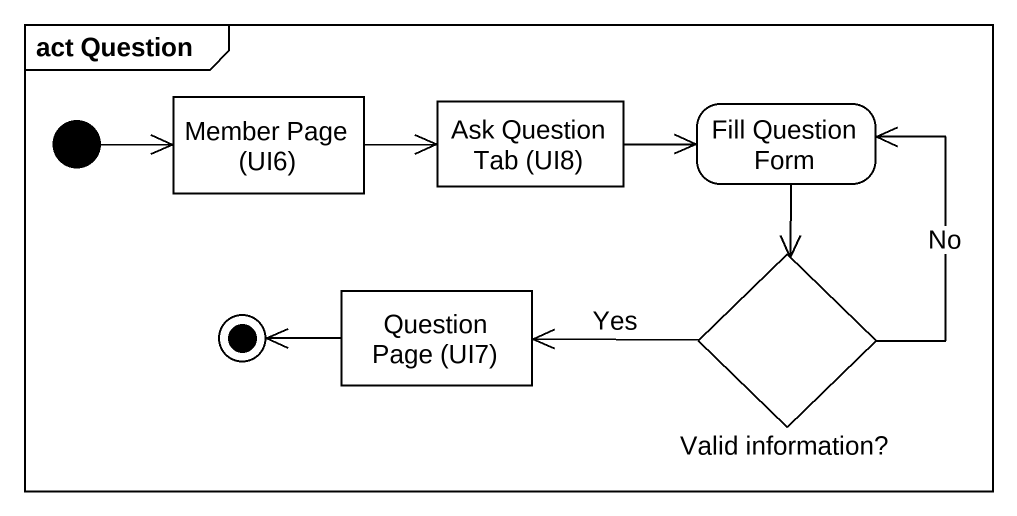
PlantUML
@startuml
mainframe act Question
hide empty description
state "Member Page (UI6)" as Member_Page_UI6 <<object>> #FFFFFF
state "Ask Question Tab (UI8)" as Ask_Question_Tab_UI8 <<object>> #FFFFFF
state "Fill Question Form" as Fill_Question_Form #FFFFFF
state "Question Page (UI7)" as Question_Page_UI7 <<object>> #FFFFFF
state "Valid information?" as Valid_information <<choice>> #FFFFFF
[*] -right-> Member_Page_UI6
Member_Page_UI6 -right-> Ask_Question_Tab_UI8
Ask_Question_Tab_UI8 -right-> Fill_Question_Form
Fill_Question_Form --> Valid_information
Valid_information -up-> Fill_Question_Form : No
Valid_information -left-> Question_Page_UI7 : Yes
Question_Page_UI7 -left-> [*]
@enduml
